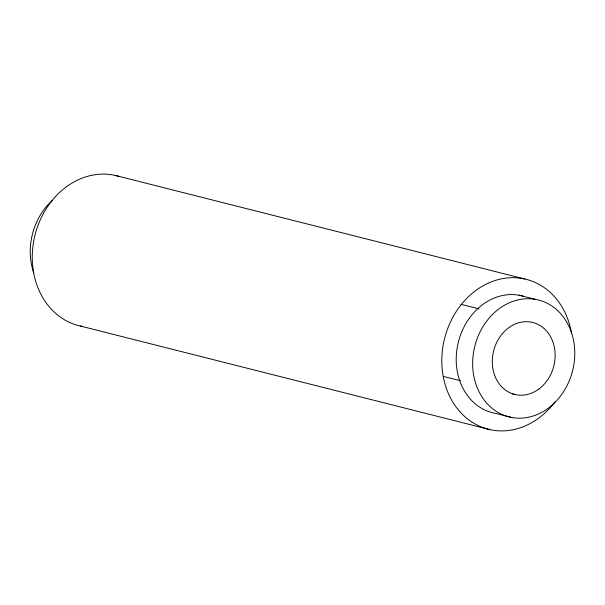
<?xml version="1.0" encoding="UTF-8"?>
<svg xmlns="http://www.w3.org/2000/svg" width="605" height="605" viewBox="0 0 605 605"><rect width="100%" height="100%" fill="white"/><g stroke="black" fill="none" stroke-linecap="round" stroke-linejoin="round"><path stroke-width="0.91" d="M115.116 175.389L524.656 278.973M518.886 295.179L535.319 299.331M460.813 304.27L478.948 308.86M443.352 376.393L460.579 380.757M512.261 393.825L514.984 394.513M512.11 417.571L495.677 413.412A60.281 50.419 -75.8 0 1 458.144 342.974A60.281 50.419 -75.8 0 1 523.469 296.231M80.359 326.027L489.899 429.611M82.189 326.397A77.304 64.652 -75.8 0 1 34.999 235.095A77.304 64.652 -75.8 0 1 119.639 176.6M554.966 401.856A77.304 64.652 -75.8 0 1 453.538 403.255A77.304 64.652 -75.8 0 1 481.746 286.551A77.304 64.652 -75.8 0 1 571.543 333.257M33.751 272.976A60.281 50.419 -75.8 0 1 52.393 200.368M538.889 389.023A37.109 31.037 -75.8 0 0 539.962 325.475A37.109 31.037 -75.8 0 0 492.288 360.86A37.109 31.037 -75.8 0 0 538.889 389.023M550.671 406.318A60.281 50.419 -75.8 0 0 547.79 303.566A60.281 50.419 -75.8 0 0 472.679 365.473A60.281 50.419 -75.8 0 0 550.671 406.318"/></g></svg>
